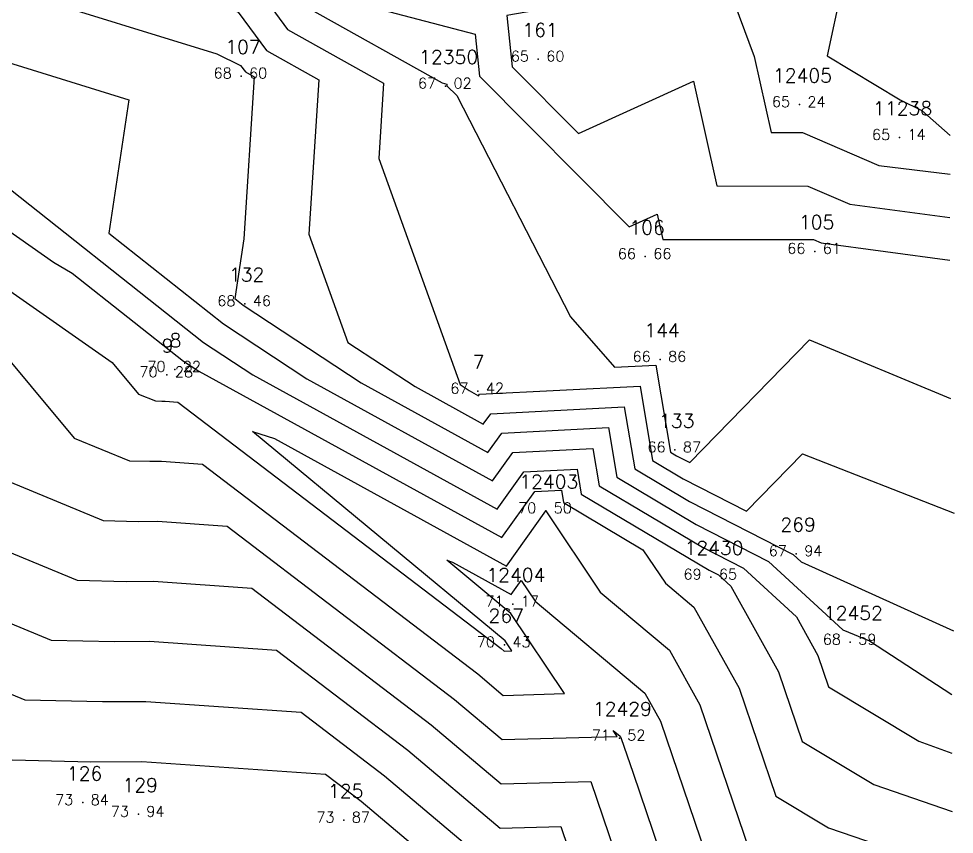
# Model space of a CAD drawing. Header units: millimetres. Extents: x 1412565 to 1412813, y 4931476 to 4931699.
# Drawn here: x 1412649.38 to 1412667.04, y 4931542 to 4931557.4 of the extents above; entities that cross this region are included whole.
import ezdxf
from ezdxf.enums import TextEntityAlignment as Align

# ---------------------------------------------------------------- set-up
doc = ezdxf.new("R2010")
doc.units = ezdxf.units.MM
for name, color, linetype in [('CIVIL', 50, 'Continuous'), ('CIVIL-DRAW', 80, 'Continuous'), ('CIVIL-NONAME', 130, 'Continuous'), ('CIVIL-TEXT', 240, 'Continuous'), ('CIVIL-Z', 50, 'Continuous'), ('Tcontours0', 7, 'Continuous'), ('Tcontours1', 7, 'Continuous'), ('Tcontours2', 7, 'Continuous')]:
    doc.layers.add(name, color=color, linetype=linetype)
doc.styles.add('CIVILCADMAIN', font='TXT.SHX')
doc.styles.get("Standard").update_dxf_attribs({"font": 'arial.ttf'})

# ---------------------------------------------------------------- blocks, each defined once
blk = doc.blocks.new('CIVIL-ZZ')
at = {"layer": 'CIVIL-DRAW'}
blk.add_point((0, 0), dxfattribs=at)
at = {"layer": 'CIVIL-NONAME'}
blk.add_attdef('NAME', text='', height=1.8, dxfattribs=at).set_placement((0, 2.1), align=Align.CENTER)
at = {"layer": 'CIVIL-TEXT', "flags": 8}
blk.add_attdef('TEXT', text='', height=2, dxfattribs=at).set_placement((0.2, -3.3), align=Align.CENTER)
at = {"layer": 'CIVIL-Z'}
blk.add_attdef('Z1', text='', height=1.6, dxfattribs=at).set_placement((-0.75, -0.225), align=Align.RIGHT)
blk.add_attdef('Z2', (0.75, -0.225), '', height=1.6, dxfattribs=at)

msp = doc.modelspace()

# ---------------------------------------------------------------- linework, layer by layer
at = {"layer": 'Tcontours0'}
for points, elevation in [([(1412647.945, 4931571.6), (1412650.116, 4931570.242), (1412650.151, 4931570.218), (1412650.192, 4931570.184), (1412650.232, 4931570.098), (1412651.981, 4931567.48), (1412653.084, 4931566.033), (1412653.41, 4931565.637), (1412653.558, 4931565.501), (1412653.613, 4931565.204), (1412654.116, 4931564.658), (1412657.391, 4931562.773), (1412657.679, 4931562.607), (1412658.114, 4931561.282), (1412659.359, 4931561.591), (1412660.929, 4931560.297), (1412663.29, 4931558.976), (1412664.412, 4931559.655), (1412665.025, 4931559.395), (1412665.185, 4931559.225), (1412664.64, 4931556.703), (1412666.024, 4931555.872), (1412666.432, 4931555.67), (1412666.966, 4931555.195)], 65), ([(1412647.596, 4931554.515), (1412650.041, 4931552.804), (1412650.392, 4931552.599), (1412652.495, 4931550.935), (1412652.779, 4931550.748), (1412658.504, 4931547.604), (1412659.122, 4931548.477), (1412659.627, 4931548.503), (1412659.666, 4931548.268), (1412661.165, 4931547.375), (1412661.589, 4931546.743), (1412662.126, 4931546.291), (1412662.982, 4931544.759), (1412663.675, 4931542.72), (1412664.669, 4931542.124), (1412667.001, 4931541.327)], 70)]:
    msp.add_lwpolyline(points, dxfattribs=dict(at, elevation=elevation))
at = {"layer": 'Tcontours1'}
for points, elevation in [([(1412648.216, 4931569.117), (1412650.007, 4931566.825), (1412651.065, 4931565.883), (1412651.616, 4931565.214), (1412652.275, 4931564.607), (1412652.519, 4931563.286), (1412653.431, 4931562.298), (1412654.171, 4931561.493), (1412654.949, 4931560.164), (1412656.872, 4931559.119), (1412658.249, 4931558.527), (1412659.874, 4931557.682), (1412658.594, 4931557.462), (1412658.697, 4931556.496), (1412659.952, 4931555.232), (1412662.121, 4931556.224), (1412662.563, 4931554.244), (1412664.281, 4931554.243), (1412665.074, 4931553.902), (1412666.96, 4931553.646)], 66), ([(1412648.886, 4931564.654), (1412650.768, 4931563.781), (1412650.978, 4931563.714), (1412651.039, 4931563.459), (1412651.372, 4931561.54), (1412651.426, 4931561.374), (1412652.226, 4931560.502), (1412652.609, 4931559.937), (1412653.437, 4931559.537), (1412654.853, 4931557.6), (1412657.378, 4931556.189), (1412657.461, 4931556.168), (1412657.465, 4931556.137), (1412657.649, 4931555.951), (1412659.796, 4931551.774), (1412660.63, 4931550.82), (1412661.407, 4931550.86), (1412661.683, 4931549.219), (1412661.802, 4931549.148), (1412662.048, 4931549.022), (1412664.307, 4931551.336), (1412666.972, 4931550.231)], 67), ([(1412649.233, 4931562.832), (1412649.668, 4931561.024), (1412649.993, 4931559.487), (1412649.933, 4931559.289), (1412649.964, 4931559.227), (1412650.095, 4931559.059), (1412650.813, 4931558.837), (1412653.526, 4931557.526), (1412654.057, 4931556.8), (1412655.046, 4931556.248), (1412654.861, 4931553.333), (1412655.596, 4931551.29), (1412656.865, 4931550.455), (1412658.152, 4931549.748), (1412658.291, 4931549.944), (1412660.814, 4931550.074), (1412661.01, 4931548.902), (1412662.046, 4931548.284), (1412664.004, 4931547.285), (1412664.154, 4931547.146), (1412667.026, 4931545.843)], 68), ([(1412648.715, 4931556.718), (1412651.46, 4931555.869), (1412651.081, 4931553.353), (1412653.245, 4931551.64), (1412654.822, 4931550.601), (1412658.328, 4931548.676), (1412658.707, 4931549.211), (1412660.22, 4931549.289), (1412660.338, 4931548.585), (1412662.291, 4931547.421), (1412663.062, 4931547.027), (1412664.063, 4931546.106), (1412664.47, 4931545.377), (1412664.671, 4931544.784), (1412666.376, 4931543.763), (1412666.999, 4931543.534)], 69), ([(1412648.797, 4931551.432), (1412650.43, 4931549.485), (1412651.47, 4931549.055), (1412651.858, 4931549.046), (1412652.074, 4931549.047), (1412652.85, 4931548.993), (1412658.048, 4931545.032), (1412658.528, 4931544.626), (1412659.685, 4931544.66), (1412658.673, 4931546.173), (1412657.463, 4931547.177), (1412657.568, 4931547.143), (1412658.68, 4931546.532), (1412658.867, 4931546.797), (1412659.128, 4931546.407), (1412661.201, 4931544.665), (1412661.494, 4931544.141), (1412662.679, 4931540.656)], 71), ([(1412647.999, 4931547.825), (1412650.485, 4931546.799), (1412651.412, 4931546.776), (1412651.926, 4931546.779), (1412653.78, 4931546.651), (1412657.167, 4931544.069), (1412658.49, 4931542.953), (1412660.179, 4931543.002), (1412661.206, 4931539.978)], 72), ([(1412645.569, 4931546.166), (1412649.499, 4931544.543), (1412650.965, 4931544.507), (1412651.779, 4931544.512), (1412654.711, 4931544.308), (1412656.286, 4931543.107), (1412658.451, 4931541.28)], 73)]:
    msp.add_lwpolyline(points, dxfattribs=dict(at, elevation=elevation))
at = {"layer": 'Tcontours2'}
for points, elevation in [([(1412645.444, 4931573.586), (1412646.684, 4931571.432), (1412647.337, 4931570.897), (1412648.632, 4931570.087), (1412649.193, 4931569.665), (1412651.303, 4931566.963), (1412651.507, 4931566.659), (1412651.625, 4931566.504), (1412652.513, 4931565.426), (1412652.916, 4931565.054), (1412653.066, 4931564.245), (1412654.437, 4931562.758), (1412655.231, 4931562.301), (1412657.919, 4931560.746), (1412658.056, 4931560.329), (1412658.449, 4931560.426), (1412658.943, 4931560.018), (1412660.274, 4931559.274), (1412662.8, 4931557.948), (1412663.267, 4931556.69), (1412663.587, 4931555.255), (1412664.175, 4931555.254), (1412665.618, 4931554.633), (1412666.966, 4931554.47)], 65.5), ([(1412648.367, 4931567.127), (1412650.627, 4931565.114), (1412650.719, 4931565.002), (1412651.633, 4931564.16), (1412651.91, 4931562.663), (1412651.905, 4931562.535), (1412651.973, 4931562.327), (1412652.446, 4931561.811), (1412653.627, 4931560.527), (1412654.53, 4931558.986), (1412655.251, 4931558), (1412655.833, 4931557.674), (1412657.996, 4931557.11), (1412658.081, 4931556.317), (1412660.905, 4931553.473), (1412661.431, 4931553.713), (1412661.538, 4931553.233), (1412664.387, 4931553.232), (1412664.53, 4931553.171), (1412666.96, 4931552.841)], 66.5), ([(1412647.16, 4931564.22), (1412650.106, 4931563.273), (1412650.676, 4931560.896), (1412650.805, 4931560.29), (1412651.274, 4931559.598), (1412653.482, 4931558.532), (1412654.455, 4931557.2), (1412656.267, 4931556.188), (1412656.177, 4931554.76), (1412657.712, 4931550.497), (1412657.887, 4931550.382), (1412658.064, 4931550.284), (1412658.083, 4931550.311), (1412661.11, 4931550.467), (1412661.347, 4931549.06), (1412661.924, 4931548.716), (1412663.118, 4931548.106), (1412664.176, 4931549.189), (1412667.043, 4931548.069)], 67.5), ([(1412648.731, 4931558.755), (1412649.405, 4931557.889), (1412653.119, 4931556.739), (1412653.571, 4931556.521), (1412653.66, 4931556.4), (1412653.824, 4931556.308), (1412653.63, 4931553.249), (1412653.46, 4931552.119), (1412653.62, 4931551.992), (1412655.844, 4931550.528), (1412658.24, 4931549.212), (1412658.499, 4931549.578), (1412660.517, 4931549.681), (1412660.674, 4931548.744), (1412662.169, 4931547.853), (1412663.533, 4931547.156), (1412664.939, 4931545.861), (1412665.44, 4931545.654), (1412666.999, 4931544.64)], 68.5), ([(1412648.702, 4931554.586), (1412652.87, 4931551.287), (1412653.801, 4931550.675), (1412658.416, 4931548.14), (1412658.914, 4931548.844), (1412659.923, 4931548.896), (1412660.002, 4931548.427), (1412662.413, 4931546.989), (1412662.591, 4931546.899), (1412662.822, 4931546.686), (1412663.726, 4931545.068), (1412664.173, 4931543.752), (1412665.522, 4931542.943), (1412667, 4931542.431)], 69.5), ([(1412647.338, 4931553.574), (1412651.146, 4931550.91), (1412651.645, 4931550.315), (1412651.963, 4931550.184), (1412652.082, 4931550.181), (1412652.148, 4931550.181), (1412652.385, 4931550.165), (1412658.488, 4931545.513), (1412658.547, 4931545.463), (1412658.689, 4931545.467), (1412658.565, 4931545.653), (1412653.794, 4931549.61), (1412654.21, 4931549.474), (1412658.592, 4931547.068), (1412659.33, 4931548.11), (1412660.359, 4931546.575), (1412661.664, 4931545.478), (1412662.238, 4931544.45), (1412663.177, 4931541.688)], 70.5), ([(1412649.215, 4931548.655), (1412650.977, 4931547.927), (1412651.635, 4931547.911), (1412652, 4931547.913), (1412653.315, 4931547.822), (1412657.608, 4931544.55), (1412658.509, 4931543.79), (1412660.68, 4931543.852), (1412660.605, 4931543.965), (1412660.738, 4931543.853), (1412660.75, 4931543.832), (1412660.98, 4931543.155), (1412662.101, 4931539.855)], 71.5), ([(1412646.784, 4931546.995), (1412649.992, 4931545.671), (1412651.188, 4931545.641), (1412651.852, 4931545.646), (1412654.245, 4931545.479), (1412656.727, 4931543.588), (1412658.47, 4931542.117), (1412659.614, 4931542.15), (1412660.31, 4931540.101)], 72.5), ([(1412649.006, 4931543.414), (1412650.742, 4931543.372), (1412651.705, 4931543.378), (1412655.176, 4931543.137), (1412655.846, 4931542.626), (1412658.432, 4931540.444)], 73.5)]:
    msp.add_lwpolyline(points, dxfattribs=dict(at, elevation=elevation))

# ---------------------------------------------------------------- block references
at = {"layer": 'CIVIL'}
ref = msp.add_blockref('CIVIL-ZZ', (1412659.19, 4931556.64, 65.6), dxfattribs=dict(at, xscale=0.2, yscale=0.2))
ref.add_attrib('Z2', '60', (1412659.34, 4931556.595), dxfattribs={"layer": 'CIVIL-Z', "height": 0.2, "style": 'CIVILCADMAIN'})
ref.add_attrib('Z1', '65', (1412658.67, 4931556.595), dxfattribs={"layer": 'CIVIL-Z', "height": 0.2, "style": 'CIVILCADMAIN'})
ref.add_attrib('NAME', '161', (1412658.89, 4931557.06), dxfattribs={"layer": 'CIVIL-NONAME', "height": 0.26, "style": 'CIVILCADMAIN'})
ref = msp.add_blockref('CIVIL-ZZ', (1412653.58, 4931556.32, 68.6), dxfattribs=dict(at, xscale=0.2, yscale=0.2))
ref.add_attrib('Z2', '60', (1412653.73, 4931556.275), dxfattribs={"layer": 'CIVIL-Z', "height": 0.2, "style": 'CIVILCADMAIN'})
ref.add_attrib('Z1', '68', (1412653.06, 4931556.275), dxfattribs={"layer": 'CIVIL-Z', "height": 0.2, "style": 'CIVILCADMAIN'})
ref.add_attrib('NAME', '107', (1412653.28, 4931556.74), dxfattribs={"layer": 'CIVIL-NONAME', "height": 0.26, "style": 'CIVILCADMAIN'})
ref = msp.add_blockref('CIVIL-ZZ', (1412657.44, 4931556.13, 67.02), dxfattribs=dict(at, xscale=0.2, yscale=0.2))
ref.add_attrib('Z2', '02', (1412657.59, 4931556.085), dxfattribs={"layer": 'CIVIL-Z', "height": 0.2, "style": 'CIVILCADMAIN'})
ref.add_attrib('Z1', '67', (1412656.92, 4931556.085), dxfattribs={"layer": 'CIVIL-Z', "height": 0.2, "style": 'CIVILCADMAIN'})
ref.add_attrib('NAME', '12350', (1412656.94, 4931556.55), dxfattribs={"layer": 'CIVIL-NONAME', "height": 0.26, "style": 'CIVILCADMAIN'})
ref = msp.add_blockref('CIVIL-ZZ', (1412664.12, 4931555.78, 65.24), dxfattribs=dict(at, xscale=0.2, yscale=0.2))
ref.add_attrib('Z2', '24', (1412664.27, 4931555.735), dxfattribs={"layer": 'CIVIL-Z', "height": 0.2, "style": 'CIVILCADMAIN'})
ref.add_attrib('Z1', '65', (1412663.6, 4931555.735), dxfattribs={"layer": 'CIVIL-Z', "height": 0.2, "style": 'CIVILCADMAIN'})
ref.add_attrib('NAME', '12405', (1412663.62, 4931556.2), dxfattribs={"layer": 'CIVIL-NONAME', "height": 0.26, "style": 'CIVILCADMAIN'})
ref = msp.add_blockref('CIVIL-ZZ', (1412666.01, 4931555.16, 65.14), dxfattribs=dict(at, xscale=0.2, yscale=0.2))
ref.add_attrib('Z2', '14', (1412666.16, 4931555.115), dxfattribs={"layer": 'CIVIL-Z', "height": 0.2, "style": 'CIVILCADMAIN'})
ref.add_attrib('Z1', '65', (1412665.49, 4931555.115), dxfattribs={"layer": 'CIVIL-Z', "height": 0.2, "style": 'CIVILCADMAIN'})
ref.add_attrib('NAME', '11238', (1412665.51, 4931555.58), dxfattribs={"layer": 'CIVIL-NONAME', "height": 0.26, "style": 'CIVILCADMAIN'})
ref = msp.add_blockref('CIVIL-ZZ', (1412664.41, 4931553.01, 66.61), dxfattribs=dict(at, xscale=0.2, yscale=0.2))
ref.add_attrib('Z2', '61', (1412664.56, 4931552.965), dxfattribs={"layer": 'CIVIL-Z', "height": 0.2, "style": 'CIVILCADMAIN'})
ref.add_attrib('Z1', '66', (1412663.89, 4931552.965), dxfattribs={"layer": 'CIVIL-Z', "height": 0.2, "style": 'CIVILCADMAIN'})
ref.add_attrib('NAME', '105', (1412664.11, 4931553.43), dxfattribs={"layer": 'CIVIL-NONAME', "height": 0.26, "style": 'CIVILCADMAIN'})
ref = msp.add_blockref('CIVIL-ZZ', (1412661.21, 4931552.91, 66.66), dxfattribs=dict(at, xscale=0.2, yscale=0.2))
ref.add_attrib('Z2', '66', (1412661.36, 4931552.865), dxfattribs={"layer": 'CIVIL-Z', "height": 0.2, "style": 'CIVILCADMAIN'})
ref.add_attrib('Z1', '66', (1412660.69, 4931552.865), dxfattribs={"layer": 'CIVIL-Z', "height": 0.2, "style": 'CIVILCADMAIN'})
ref.add_attrib('NAME', '106', (1412660.91, 4931553.33), dxfattribs={"layer": 'CIVIL-NONAME', "height": 0.26, "style": 'CIVILCADMAIN'})
ref = msp.add_blockref('CIVIL-ZZ', (1412653.65, 4931552.02, 68.46), dxfattribs=dict(at, xscale=0.2, yscale=0.2))
ref.add_attrib('Z2', '46', (1412653.8, 4931551.975), dxfattribs={"layer": 'CIVIL-Z', "height": 0.2, "style": 'CIVILCADMAIN'})
ref.add_attrib('Z1', '68', (1412653.13, 4931551.975), dxfattribs={"layer": 'CIVIL-Z', "height": 0.2, "style": 'CIVILCADMAIN'})
ref.add_attrib('NAME', '132', (1412653.35, 4931552.44), dxfattribs={"layer": 'CIVIL-NONAME', "height": 0.26, "style": 'CIVILCADMAIN'})
ref = msp.add_blockref('CIVIL-ZZ', (1412661.49, 4931550.97, 66.86), dxfattribs=dict(at, xscale=0.2, yscale=0.2))
ref.add_attrib('Z2', '86', (1412661.64, 4931550.925), dxfattribs={"layer": 'CIVIL-Z', "height": 0.2, "style": 'CIVILCADMAIN'})
ref.add_attrib('Z1', '66', (1412660.97, 4931550.925), dxfattribs={"layer": 'CIVIL-Z', "height": 0.2, "style": 'CIVILCADMAIN'})
ref.add_attrib('NAME', '144', (1412661.19, 4931551.39), dxfattribs={"layer": 'CIVIL-NONAME', "height": 0.26, "style": 'CIVILCADMAIN'})
ref = msp.add_blockref('CIVIL-ZZ', (1412652.18, 4931550.68, 70.28), dxfattribs=dict(at, xscale=0.2, yscale=0.2))
ref.add_attrib('Z2', '28', (1412652.33, 4931550.635), dxfattribs={"layer": 'CIVIL-Z', "height": 0.2, "style": 'CIVILCADMAIN'})
ref.add_attrib('Z1', '70', (1412651.66, 4931550.635), dxfattribs={"layer": 'CIVIL-Z', "height": 0.2, "style": 'CIVILCADMAIN'})
ref.add_attrib('NAME', '9', (1412652.08, 4931551.1), dxfattribs={"layer": 'CIVIL-NONAME', "height": 0.26, "style": 'CIVILCADMAIN'})
ref = msp.add_blockref('CIVIL-ZZ', (1412652.33, 4931550.78, 70.22), dxfattribs=dict(at, xscale=0.2, yscale=0.2))
ref.add_attrib('Z2', '22', (1412652.48, 4931550.735), dxfattribs={"layer": 'CIVIL-Z', "height": 0.2, "style": 'CIVILCADMAIN'})
ref.add_attrib('Z1', '70', (1412651.81, 4931550.735), dxfattribs={"layer": 'CIVIL-Z', "height": 0.2, "style": 'CIVILCADMAIN'})
ref.add_attrib('NAME', '8', (1412652.23, 4931551.2), dxfattribs={"layer": 'CIVIL-NONAME', "height": 0.26, "style": 'CIVILCADMAIN'})
ref = msp.add_blockref('CIVIL-ZZ', (1412658.05, 4931550.37, 67.42), dxfattribs=dict(at, xscale=0.2, yscale=0.2))
ref.add_attrib('Z2', '42', (1412658.2, 4931550.325), dxfattribs={"layer": 'CIVIL-Z', "height": 0.2, "style": 'CIVILCADMAIN'})
ref.add_attrib('Z1', '67', (1412657.53, 4931550.325), dxfattribs={"layer": 'CIVIL-Z', "height": 0.2, "style": 'CIVILCADMAIN'})
ref.add_attrib('NAME', '7', (1412657.95, 4931550.79), dxfattribs={"layer": 'CIVIL-NONAME', "height": 0.26, "style": 'CIVILCADMAIN'})
ref = msp.add_blockref('CIVIL-ZZ', (1412661.77, 4931549.26, 66.87), dxfattribs=dict(at, xscale=0.2, yscale=0.2))
ref.add_attrib('Z2', '87', (1412661.92, 4931549.215), dxfattribs={"layer": 'CIVIL-Z', "height": 0.2, "style": 'CIVILCADMAIN'})
ref.add_attrib('Z1', '66', (1412661.25, 4931549.215), dxfattribs={"layer": 'CIVIL-Z', "height": 0.2, "style": 'CIVILCADMAIN'})
ref.add_attrib('NAME', '133', (1412661.47, 4931549.68), dxfattribs={"layer": 'CIVIL-NONAME', "height": 0.26, "style": 'CIVILCADMAIN'})
ref = msp.add_blockref('CIVIL-ZZ', (1412659.33, 4931548.11, 70.5), dxfattribs=dict(at, xscale=0.2, yscale=0.2))
ref.add_attrib('Z2', '50', (1412659.48, 4931548.065), dxfattribs={"layer": 'CIVIL-Z', "height": 0.2, "style": 'CIVILCADMAIN'})
ref.add_attrib('Z1', '70', (1412658.81, 4931548.065), dxfattribs={"layer": 'CIVIL-Z', "height": 0.2, "style": 'CIVILCADMAIN'})
ref.add_attrib('NAME', '12403', (1412658.83, 4931548.53), dxfattribs={"layer": 'CIVIL-NONAME', "height": 0.26, "style": 'CIVILCADMAIN'})
ref = msp.add_blockref('CIVIL-ZZ', (1412664.06, 4931547.3, 67.94), dxfattribs=dict(at, xscale=0.2, yscale=0.2))
ref.add_attrib('Z2', '94', (1412664.21, 4931547.255), dxfattribs={"layer": 'CIVIL-Z', "height": 0.2, "style": 'CIVILCADMAIN'})
ref.add_attrib('Z1', '67', (1412663.54, 4931547.255), dxfattribs={"layer": 'CIVIL-Z', "height": 0.2, "style": 'CIVILCADMAIN'})
ref.add_attrib('NAME', '269', (1412663.76, 4931547.72), dxfattribs={"layer": 'CIVIL-NONAME', "height": 0.26, "style": 'CIVILCADMAIN'})
ref = msp.add_blockref('CIVIL-ZZ', (1412662.45, 4931546.86, 69.65), dxfattribs=dict(at, xscale=0.2, yscale=0.2))
ref.add_attrib('Z2', '65', (1412662.6, 4931546.815), dxfattribs={"layer": 'CIVIL-Z', "height": 0.2, "style": 'CIVILCADMAIN'})
ref.add_attrib('Z1', '69', (1412661.93, 4931546.815), dxfattribs={"layer": 'CIVIL-Z', "height": 0.2, "style": 'CIVILCADMAIN'})
ref.add_attrib('NAME', '12430', (1412661.95, 4931547.28), dxfattribs={"layer": 'CIVIL-NONAME', "height": 0.26, "style": 'CIVILCADMAIN'})
ref = msp.add_blockref('CIVIL-ZZ', (1412658.71, 4931546.35, 71.17), dxfattribs=dict(at, xscale=0.2, yscale=0.2))
ref.add_attrib('Z2', '17', (1412658.86, 4931546.305), dxfattribs={"layer": 'CIVIL-Z', "height": 0.2, "style": 'CIVILCADMAIN'})
ref.add_attrib('Z1', '71', (1412658.19, 4931546.305), dxfattribs={"layer": 'CIVIL-Z', "height": 0.2, "style": 'CIVILCADMAIN'})
ref.add_attrib('NAME', '12404', (1412658.21, 4931546.77), dxfattribs={"layer": 'CIVIL-NONAME', "height": 0.26, "style": 'CIVILCADMAIN'})
ref = msp.add_blockref('CIVIL-ZZ', (1412658.55, 4931545.58, 70.43), dxfattribs=dict(at, xscale=0.2, yscale=0.2))
ref.add_attrib('Z2', '43', (1412658.7, 4931545.535), dxfattribs={"layer": 'CIVIL-Z', "height": 0.2, "style": 'CIVILCADMAIN'})
ref.add_attrib('Z1', '70', (1412658.03, 4931545.535), dxfattribs={"layer": 'CIVIL-Z', "height": 0.2, "style": 'CIVILCADMAIN'})
ref.add_attrib('NAME', '267', (1412658.25, 4931546), dxfattribs={"layer": 'CIVIL-NONAME', "height": 0.26, "style": 'CIVILCADMAIN'})
ref = msp.add_blockref('CIVIL-ZZ', (1412665.08, 4931545.63, 68.59), dxfattribs=dict(at, xscale=0.2, yscale=0.2))
ref.add_attrib('Z2', '59', (1412665.23, 4931545.585), dxfattribs={"layer": 'CIVIL-Z', "height": 0.2, "style": 'CIVILCADMAIN'})
ref.add_attrib('Z1', '68', (1412664.56, 4931545.585), dxfattribs={"layer": 'CIVIL-Z', "height": 0.2, "style": 'CIVILCADMAIN'})
ref.add_attrib('NAME', '12452', (1412664.58, 4931546.05), dxfattribs={"layer": 'CIVIL-NONAME', "height": 0.26, "style": 'CIVILCADMAIN'})
ref = msp.add_blockref('CIVIL-ZZ', (1412660.72, 4931543.82, 71.52), dxfattribs=dict(at, xscale=0.2, yscale=0.2))
ref.add_attrib('Z2', '52', (1412660.87, 4931543.775), dxfattribs={"layer": 'CIVIL-Z', "height": 0.2, "style": 'CIVILCADMAIN'})
ref.add_attrib('Z1', '71', (1412660.2, 4931543.775), dxfattribs={"layer": 'CIVIL-Z', "height": 0.2, "style": 'CIVILCADMAIN'})
ref.add_attrib('NAME', '12429', (1412660.22, 4931544.24), dxfattribs={"layer": 'CIVIL-NONAME', "height": 0.26, "style": 'CIVILCADMAIN'})
ref = msp.add_blockref('CIVIL-ZZ', (1412650.59, 4931542.6, 73.84), dxfattribs=dict(at, xscale=0.2, yscale=0.2))
ref.add_attrib('Z2', '84', (1412650.74, 4931542.555), dxfattribs={"layer": 'CIVIL-Z', "height": 0.2, "style": 'CIVILCADMAIN'})
ref.add_attrib('Z1', '73', (1412650.07, 4931542.555), dxfattribs={"layer": 'CIVIL-Z', "height": 0.2, "style": 'CIVILCADMAIN'})
ref.add_attrib('NAME', '126', (1412650.29, 4931543.02), dxfattribs={"layer": 'CIVIL-NONAME', "height": 0.26, "style": 'CIVILCADMAIN'})
ref = msp.add_blockref('CIVIL-ZZ', (1412651.64, 4931542.38, 73.94), dxfattribs=dict(at, xscale=0.2, yscale=0.2))
ref.add_attrib('Z2', '94', (1412651.79, 4931542.335), dxfattribs={"layer": 'CIVIL-Z', "height": 0.2, "style": 'CIVILCADMAIN'})
ref.add_attrib('Z1', '73', (1412651.12, 4931542.335), dxfattribs={"layer": 'CIVIL-Z', "height": 0.2, "style": 'CIVILCADMAIN'})
ref.add_attrib('NAME', '129', (1412651.34, 4931542.8), dxfattribs={"layer": 'CIVIL-NONAME', "height": 0.26, "style": 'CIVILCADMAIN'})
ref = msp.add_blockref('CIVIL-ZZ', (1412655.52, 4931542.27, 73.87), dxfattribs=dict(at, xscale=0.2, yscale=0.2))
ref.add_attrib('Z2', '87', (1412655.67, 4931542.225), dxfattribs={"layer": 'CIVIL-Z', "height": 0.2, "style": 'CIVILCADMAIN'})
ref.add_attrib('Z1', '73', (1412655, 4931542.225), dxfattribs={"layer": 'CIVIL-Z', "height": 0.2, "style": 'CIVILCADMAIN'})
ref.add_attrib('NAME', '125', (1412655.22, 4931542.69), dxfattribs={"layer": 'CIVIL-NONAME', "height": 0.26, "style": 'CIVILCADMAIN'})

doc.saveas('drawing.dxf')
